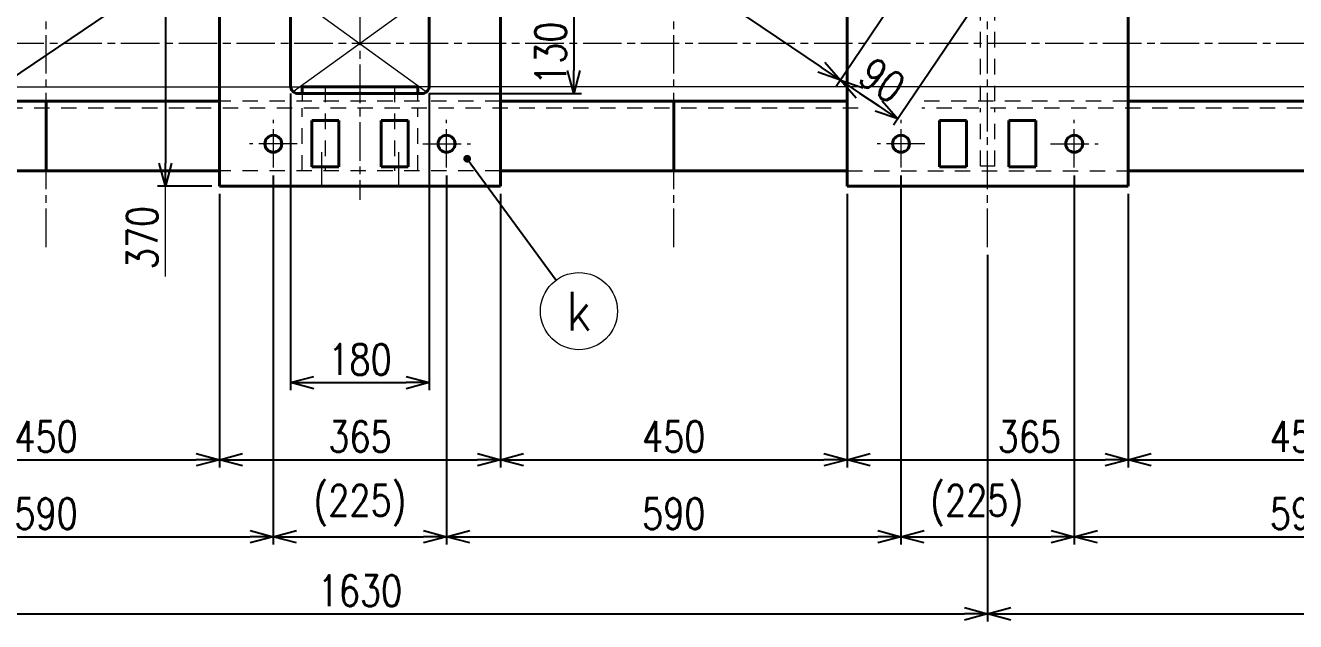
# Model space of a CAD drawing. Header units: millimetres. Extents: x 0 to 8410, y 0 to 5940.
# Drawn here: x 3016 to 4665, y 2283 to 3056 of the extents above; entities that cross this region are included whole.
import ezdxf
from ezdxf.enums import TextEntityAlignment as Align

# ---------------------------------------------------------------- set-up
doc = ezdxf.new("R2010")
doc.units = ezdxf.units.MM
doc.header["$LTSCALE"] = 10
doc.linetypes.add('GEN7A', pattern=[7.5, 5, -0.75, 1, -0.75])
doc.linetypes.add('HIDDEN2', pattern=[3.5, 2, -1.5])
doc.layers.get('0').update_dxf_attribs({"lineweight": 20})
doc.layers.get('DEFPOINTS').update_dxf_attribs({"color": 253})
for name, color, linetype, lineweight in [('2', 5, 'Continuous', 40), ('3A', 6, 'HIDDEN2', 20), ('4', 3, 'Continuous', 13), ('5', 3, 'Continuous', 13), ('7A', 4, 'GEN7A', 13)]:
    doc.layers.add(name, color=color, linetype=linetype, lineweight=lineweight)
doc.styles.get("Standard").update_dxf_attribs({"font": 'romans.shx', "width": 0.8, "bigfont": 'extfont2.shx'})
doc.dimstyles.new('GEN-ISO$0', dxfattribs={"dimscale": 10, "dimtxt": 4, "dimasz": 3, "dimexe": 1, "dimexo": 1, "dimgap": 1, "dimtad": 3, "dimrnd": 0.01, "dimdsep": 46, "dimtxsty": 'Standard', "dimblk": 'OPEN30', "dimcen": 0, "dimclrt": 7, "dimazin": 2, "dimtp": 0.1, "dimtm": 0.1, "dimtfac": 0.6, "dimtmove": 2, "dimatfit": 3, "dimldrblk": 'OPEN30', "dimfxl": 1, "dimarcsym": 0})
doc.dimstyles.new('GEN-ISO$7', dxfattribs={"dimscale": 10, "dimtxt": 4, "dimasz": 3, "dimexe": 1, "dimexo": 1, "dimgap": 1, "dimtad": 3, "dimrnd": 0.01, "dimdsep": 46, "dimtxsty": 'Standard', "dimblk": 'OPEN30', "dimcen": 0, "dimclrt": 7, "dimazin": 2, "dimtp": 0.1, "dimtm": 0.1, "dimtfac": 0.6, "dimtmove": 2, "dimatfit": 3, "dimldrblk": 'OPEN30', "dimfxl": 1, "dimarcsym": 0})

# ---------------------------------------------------------------- blocks, each defined once
blk = doc.blocks.new('_Open30')
at = {"color": 0, "linetype": 'ByBlock', "lineweight": -2}
for p, q in [((-1, 0.268), (0, 0)), ((0, 0), (-1, -0.268)), ((0, 0), (-1, 0))]:
    blk.add_line(p, q, dxfattribs=at)
blk = doc.blocks.new('*D74')
at = {"layer": '5', "color": 0, "lineweight": -2, "transparency": 16777216}
for p, q in [((2635.5, 2758.8), (2635.5, 2283)), ((4265.5, 2758.8), (4265.5, 2283)), ((2665.5, 2293), (4235.5, 2293))]:
    blk.add_line(p, q, dxfattribs=at)
at = {"layer": 'DEFPOINTS', "color": 0, "transparency": 16777216}
for p in [(2635.5, 2768.8), (4265.5, 2768.8), (4265.5, 2293)]:
    blk.add_point(p, dxfattribs=at)
at = {"layer": '5', "color": 0, "lineweight": -2, "transparency": 16777216, "xscale": 30, "yscale": 30, "zscale": 30, "rotation": 180}
blk.add_blockref('_Open30', (2635.5, 2293), dxfattribs=at)
at = {"layer": '5', "color": 0, "lineweight": -2, "transparency": 16777216, "xscale": 30, "yscale": 30, "zscale": 30}
blk.add_blockref('_Open30', (4265.5, 2293), dxfattribs=at)
at = {"layer": '5', "color": 7, "transparency": 16777216, "insert": (3450.5, 2323), "char_height": 40, "attachment_point": 5}
blk.add_mtext('1630', dxfattribs=at)
blk = doc.blocks.new('*D75')
at = {"layer": '5', "color": 0, "lineweight": -2, "transparency": 16777216}
for p, q in [((5978, 2857.9), (5978, 2283)), ((4265.5, 2758.8), (4265.5, 2283)), ((4295.5, 2293), (5948, 2293))]:
    blk.add_line(p, q, dxfattribs=at)
at = {"layer": 'DEFPOINTS', "color": 0, "transparency": 16777216}
for p in [(5978, 2867.9), (4265.5, 2768.8), (5978, 2293)]:
    blk.add_point(p, dxfattribs=at)
at = {"layer": '5', "color": 0, "lineweight": -2, "transparency": 16777216, "xscale": 30, "yscale": 30, "zscale": 30, "rotation": 180}
blk.add_blockref('_Open30', (4265.5, 2293), dxfattribs=at)
at = {"layer": '5', "color": 0, "lineweight": -2, "transparency": 16777216, "xscale": 30, "yscale": 30, "zscale": 30}
blk.add_blockref('_Open30', (5978, 2293), dxfattribs=at)
at = {"layer": '5', "color": 7, "transparency": 16777216, "insert": (5121.8, 2323), "char_height": 40, "attachment_point": 5}
blk.add_mtext('1712.5', dxfattribs=at)
blk = doc.blocks.new('*D79')
at = {"layer": '5', "color": 0, "lineweight": -2, "transparency": 16777216}
for p, q in [((4378, 2861.9), (4378, 2383)), ((4968, 2861.9), (4968, 2383)), ((4408, 2393), (4938, 2393))]:
    blk.add_line(p, q, dxfattribs=at)
at = {"layer": 'DEFPOINTS', "color": 0, "transparency": 16777216}
for p in [(4378, 2871.9), (4968, 2871.9), (4968, 2393)]:
    blk.add_point(p, dxfattribs=at)
at = {"layer": '5', "color": 0, "lineweight": -2, "transparency": 16777216, "xscale": 30, "yscale": 30, "zscale": 30, "rotation": 180}
blk.add_blockref('_Open30', (4378, 2393), dxfattribs=at)
at = {"layer": '5', "color": 0, "lineweight": -2, "transparency": 16777216, "xscale": 30, "yscale": 30, "zscale": 30}
blk.add_blockref('_Open30', (4968, 2393), dxfattribs=at)
at = {"layer": '5', "color": 7, "transparency": 16777216, "insert": (4673, 2423), "char_height": 40, "attachment_point": 5}
blk.add_mtext('590', dxfattribs=at)
blk = doc.blocks.new('*D80')
at = {"layer": '5', "color": 0, "lineweight": -2, "transparency": 16777216}
for p, q in [((3563, 2861.9), (3563, 2383)), ((4153, 2861.9), (4153, 2383)), ((3593, 2393), (4123, 2393))]:
    blk.add_line(p, q, dxfattribs=at)
at = {"layer": 'DEFPOINTS', "color": 0, "transparency": 16777216}
for p in [(3563, 2871.9), (4153, 2871.9), (4153, 2393)]:
    blk.add_point(p, dxfattribs=at)
at = {"layer": '5', "color": 0, "lineweight": -2, "transparency": 16777216, "xscale": 30, "yscale": 30, "zscale": 30, "rotation": 180}
blk.add_blockref('_Open30', (3563, 2393), dxfattribs=at)
at = {"layer": '5', "color": 0, "lineweight": -2, "transparency": 16777216, "xscale": 30, "yscale": 30, "zscale": 30}
blk.add_blockref('_Open30', (4153, 2393), dxfattribs=at)
at = {"layer": '5', "color": 7, "transparency": 16777216, "insert": (3858, 2423), "char_height": 40, "attachment_point": 5}
blk.add_mtext('590', dxfattribs=at)
blk = doc.blocks.new('*D81')
at = {"layer": '5', "color": 0, "lineweight": -2, "transparency": 16777216}
for p, q in [((2748, 2861.9), (2748, 2383)), ((3338, 2861.9), (3338, 2383)), ((2778, 2393), (3308, 2393))]:
    blk.add_line(p, q, dxfattribs=at)
at = {"layer": 'DEFPOINTS', "color": 0, "transparency": 16777216}
for p in [(2748, 2871.9), (3338, 2871.9), (3338, 2393)]:
    blk.add_point(p, dxfattribs=at)
at = {"layer": '5', "color": 0, "lineweight": -2, "transparency": 16777216, "xscale": 30, "yscale": 30, "zscale": 30, "rotation": 180}
blk.add_blockref('_Open30', (2748, 2393), dxfattribs=at)
at = {"layer": '5', "color": 0, "lineweight": -2, "transparency": 16777216, "xscale": 30, "yscale": 30, "zscale": 30}
blk.add_blockref('_Open30', (3338, 2393), dxfattribs=at)
at = {"layer": '5', "color": 7, "transparency": 16777216, "insert": (3043, 2423), "char_height": 40, "attachment_point": 5}
blk.add_mtext('590', dxfattribs=at)
blk = doc.blocks.new('*D86')
at = {"layer": '5', "color": 0, "lineweight": -2, "transparency": 16777216}
for p, q in [((3338, 2861.9), (3338, 2383)), ((3563, 2861.9), (3563, 2383)), ((3368, 2393), (3533, 2393))]:
    blk.add_line(p, q, dxfattribs=at)
at = {"layer": 'DEFPOINTS', "color": 0, "transparency": 16777216}
for p in [(3338, 2871.9), (3563, 2871.9), (3563, 2393)]:
    blk.add_point(p, dxfattribs=at)
at = {"layer": '5', "color": 0, "lineweight": -2, "transparency": 16777216, "xscale": 30, "yscale": 30, "zscale": 30, "rotation": 180}
blk.add_blockref('_Open30', (3338, 2393), dxfattribs=at)
at = {"layer": '5', "color": 0, "lineweight": -2, "transparency": 16777216, "xscale": 30, "yscale": 30, "zscale": 30}
blk.add_blockref('_Open30', (3563, 2393), dxfattribs=at)
at = {"layer": '5', "color": 7, "transparency": 16777216, "insert": (3450.5, 2433.5), "char_height": 40, "attachment_point": 5}
blk.add_mtext('(225)', dxfattribs=at)
blk = doc.blocks.new('*D87')
at = {"layer": '5', "color": 0, "lineweight": -2, "transparency": 16777216}
for p, q in [((4153, 2861.9), (4153, 2383)), ((4378, 2861.9), (4378, 2383)), ((4183, 2393), (4348, 2393))]:
    blk.add_line(p, q, dxfattribs=at)
at = {"layer": 'DEFPOINTS', "color": 0, "transparency": 16777216}
for p in [(4153, 2871.9), (4378, 2871.9), (4378, 2393)]:
    blk.add_point(p, dxfattribs=at)
at = {"layer": '5', "color": 0, "lineweight": -2, "transparency": 16777216, "xscale": 30, "yscale": 30, "zscale": 30, "rotation": 180}
blk.add_blockref('_Open30', (4153, 2393), dxfattribs=at)
at = {"layer": '5', "color": 0, "lineweight": -2, "transparency": 16777216, "xscale": 30, "yscale": 30, "zscale": 30}
blk.add_blockref('_Open30', (4378, 2393), dxfattribs=at)
at = {"layer": '5', "color": 7, "transparency": 16777216, "insert": (4251.4, 2433.5), "char_height": 40, "attachment_point": 5}
blk.add_mtext('(225)', dxfattribs=at)
blk = doc.blocks.new('*D93')
at = {"layer": '5', "color": 0, "lineweight": -2, "transparency": 16777216}
for p, q in [((4083, 2837.9), (4083, 2483)), ((4448, 2837.9), (4448, 2483)), ((4113, 2493), (4418, 2493))]:
    blk.add_line(p, q, dxfattribs=at)
at = {"layer": 'DEFPOINTS', "color": 0, "transparency": 16777216}
for p in [(4083, 2847.9), (4448, 2847.9), (4448, 2493)]:
    blk.add_point(p, dxfattribs=at)
at = {"layer": '5', "color": 0, "lineweight": -2, "transparency": 16777216, "xscale": 30, "yscale": 30, "zscale": 30, "rotation": 180}
blk.add_blockref('_Open30', (4083, 2493), dxfattribs=at)
at = {"layer": '5', "color": 0, "lineweight": -2, "transparency": 16777216, "xscale": 30, "yscale": 30, "zscale": 30}
blk.add_blockref('_Open30', (4448, 2493), dxfattribs=at)
at = {"layer": '5', "color": 7, "transparency": 16777216, "insert": (4319.7, 2523), "char_height": 40, "attachment_point": 5}
blk.add_mtext('365', dxfattribs=at)
blk = doc.blocks.new('*D94')
at = {"layer": '5', "color": 0, "lineweight": -2, "transparency": 16777216}
for p, q in [((4448, 2837.9), (4448, 2483)), ((4898, 2837.9), (4898, 2483)), ((4478, 2493), (4868, 2493))]:
    blk.add_line(p, q, dxfattribs=at)
at = {"layer": 'DEFPOINTS', "color": 0, "transparency": 16777216}
for p in [(4448, 2847.9), (4898, 2847.9), (4898, 2493)]:
    blk.add_point(p, dxfattribs=at)
at = {"layer": '5', "color": 0, "lineweight": -2, "transparency": 16777216, "xscale": 30, "yscale": 30, "zscale": 30, "rotation": 180}
blk.add_blockref('_Open30', (4448, 2493), dxfattribs=at)
at = {"layer": '5', "color": 0, "lineweight": -2, "transparency": 16777216, "xscale": 30, "yscale": 30, "zscale": 30}
blk.add_blockref('_Open30', (4898, 2493), dxfattribs=at)
at = {"layer": '5', "color": 7, "transparency": 16777216, "insert": (4673, 2523), "char_height": 40, "attachment_point": 5}
blk.add_mtext('450', dxfattribs=at)
blk = doc.blocks.new('*D95')
at = {"layer": '5', "color": 0, "lineweight": -2, "transparency": 16777216}
for p, q in [((3268, 2837.9), (3268, 2483)), ((3633, 2837.9), (3633, 2483)), ((3298, 2493), (3603, 2493))]:
    blk.add_line(p, q, dxfattribs=at)
at = {"layer": 'DEFPOINTS', "color": 0, "transparency": 16777216}
for p in [(3268, 2847.9), (3633, 2847.9), (3633, 2493)]:
    blk.add_point(p, dxfattribs=at)
at = {"layer": '5', "color": 0, "lineweight": -2, "transparency": 16777216, "xscale": 30, "yscale": 30, "zscale": 30, "rotation": 180}
blk.add_blockref('_Open30', (3268, 2493), dxfattribs=at)
at = {"layer": '5', "color": 0, "lineweight": -2, "transparency": 16777216, "xscale": 30, "yscale": 30, "zscale": 30}
blk.add_blockref('_Open30', (3633, 2493), dxfattribs=at)
at = {"layer": '5', "color": 7, "transparency": 16777216, "insert": (3450.5, 2523), "char_height": 40, "attachment_point": 5}
blk.add_mtext('365', dxfattribs=at)
blk = doc.blocks.new('*D96')
at = {"layer": '5', "color": 0, "lineweight": -2, "transparency": 16777216}
for p, q in [((3633, 2837.9), (3633, 2483)), ((4083, 2837.9), (4083, 2483)), ((3663, 2493), (4053, 2493))]:
    blk.add_line(p, q, dxfattribs=at)
at = {"layer": 'DEFPOINTS', "color": 0, "transparency": 16777216}
for p in [(3633, 2847.9), (4083, 2847.9), (4083, 2493)]:
    blk.add_point(p, dxfattribs=at)
at = {"layer": '5', "color": 0, "lineweight": -2, "transparency": 16777216, "xscale": 30, "yscale": 30, "zscale": 30, "rotation": 180}
blk.add_blockref('_Open30', (3633, 2493), dxfattribs=at)
at = {"layer": '5', "color": 0, "lineweight": -2, "transparency": 16777216, "xscale": 30, "yscale": 30, "zscale": 30}
blk.add_blockref('_Open30', (4083, 2493), dxfattribs=at)
at = {"layer": '5', "color": 7, "transparency": 16777216, "insert": (3858, 2523), "char_height": 40, "attachment_point": 5}
blk.add_mtext('450', dxfattribs=at)
blk = doc.blocks.new('*D98')
at = {"layer": '5', "color": 0, "lineweight": -2, "transparency": 16777216}
for p, q in [((2818, 2837.9), (2818, 2483)), ((3268, 2837.9), (3268, 2483)), ((2848, 2493), (3238, 2493))]:
    blk.add_line(p, q, dxfattribs=at)
at = {"layer": 'DEFPOINTS', "color": 0, "transparency": 16777216}
for p in [(2818, 2847.9), (3268, 2847.9), (3268, 2493)]:
    blk.add_point(p, dxfattribs=at)
at = {"layer": '5', "color": 0, "lineweight": -2, "transparency": 16777216, "xscale": 30, "yscale": 30, "zscale": 30, "rotation": 180}
blk.add_blockref('_Open30', (2818, 2493), dxfattribs=at)
at = {"layer": '5', "color": 0, "lineweight": -2, "transparency": 16777216, "xscale": 30, "yscale": 30, "zscale": 30}
blk.add_blockref('_Open30', (3268, 2493), dxfattribs=at)
at = {"layer": '5', "color": 7, "transparency": 16777216, "insert": (3043, 2523), "char_height": 40, "attachment_point": 5}
blk.add_mtext('450', dxfattribs=at)
blk = doc.blocks.new('*D112')
at = {"layer": '5', "color": 0, "lineweight": -2, "transparency": 16777216}
for p, q in [((3477.8, 3585.3), (3380.8, 3441.5)), ((3411.2, 3433), (4049.5, 3002.3)), ((4165.8, 3121), (4068.8, 2977.2))]:
    blk.add_line(p, q, dxfattribs=at)
at = {"layer": 'DEFPOINTS', "color": 0, "transparency": 16777216}
for p in [(3483.4, 3593.5), (4171.4, 3129.3), (4074.4, 2985.5)]:
    blk.add_point(p, dxfattribs=at)
at = {"layer": '5', "color": 0, "lineweight": -2, "transparency": 16777216, "xscale": 30, "yscale": 30, "zscale": 30}
for p, rotation in [((3386.4, 3449.8), 145.9866875000882), ((4074.4, 2985.5), 325.9866875000882)]:
    blk.add_blockref('_Open30', p, dxfattribs=dict(at, rotation=rotation))
at = {"layer": '5', "color": 7, "transparency": 16777216, "insert": (3747.1, 3242.5), "char_height": 40, "attachment_point": 5, "rotation": 325.9867}
blk.add_mtext('830', dxfattribs=at)
blk = doc.blocks.new('*D113')
at = {"layer": '5', "color": 0, "lineweight": -2, "transparency": 16777216}
for p, q in [((4165.8, 3121), (4068.8, 2977.2)), ((4259.9, 3099.6), (4143.4, 2926.9)), ((4099.2, 2968.7), (4124.1, 2952))]:
    blk.add_line(p, q, dxfattribs=at)
at = {"layer": 'DEFPOINTS', "color": 0, "transparency": 16777216}
for p in [(4171.4, 3129.3), (4265.5, 3107.9), (4149, 2935.2)]:
    blk.add_point(p, dxfattribs=at)
at = {"layer": '5', "color": 0, "lineweight": -2, "transparency": 16777216, "xscale": 30, "yscale": 30, "zscale": 30}
for p, rotation in [((4074.4, 2985.5), 145.9866875000882), ((4149, 2935.2), 325.9866875000882)]:
    blk.add_blockref('_Open30', p, dxfattribs=dict(at, rotation=rotation))
at = {"layer": '5', "color": 7, "transparency": 16777216, "insert": (4128.4, 2985.2), "char_height": 40, "attachment_point": 5, "rotation": 325.9867}
blk.add_mtext('90', dxfattribs=at)
blk = doc.blocks.new('*D116')
at = {"layer": '5', "color": 0, "lineweight": -2, "transparency": 16777216}
for p, q in [((4216.1, 4120.3), (4365.8, 3898.4)), ((2934.5, 2944.5), (4335.4, 3889.9)), ((2765.5, 3141.4), (2915.2, 2919.5))]:
    blk.add_line(p, q, dxfattribs=at)
at = {"layer": 'DEFPOINTS', "color": 0, "transparency": 16777216}
for p in [(4210.5, 4128.6), (4360.2, 3906.7), (2759.9, 3149.6)]:
    blk.add_point(p, dxfattribs=at)
at = {"layer": '5', "color": 0, "lineweight": -2, "transparency": 16777216, "xscale": 30, "yscale": 30, "zscale": 30}
for p, rotation in [((4360.2, 3906.7), 34.01331249991143), ((2909.7, 2927.8), 214.0133124999115)]:
    blk.add_blockref('_Open30', p, dxfattribs=dict(at, rotation=rotation))
at = {"layer": '5', "color": 7, "transparency": 16777216, "insert": (3579.5, 3416), "char_height": 40, "attachment_point": 5, "rotation": 34.0133}
blk.add_mtext('1750', dxfattribs=at)
blk = doc.blocks.new('*D28')
at = {"layer": '5', "color": 0, "lineweight": -2, "transparency": 16777216}
for p, q in [((3360.5, 2967.9), (3360.5, 2583)), ((3540.5, 2967.9), (3540.5, 2583)), ((3390.5, 2593), (3510.5, 2593))]:
    blk.add_line(p, q, dxfattribs=at)
at = {"layer": 'DEFPOINTS', "color": 0, "transparency": 16777216}
for p in [(3360.5, 2977.9), (3540.5, 2977.9), (3540.5, 2593)]:
    blk.add_point(p, dxfattribs=at)
at = {"layer": '5', "color": 0, "lineweight": -2, "transparency": 16777216, "xscale": 30, "yscale": 30, "zscale": 30, "rotation": 180}
blk.add_blockref('_Open30', (3360.5, 2593), dxfattribs=at)
at = {"layer": '5', "color": 0, "lineweight": -2, "transparency": 16777216, "xscale": 30, "yscale": 30, "zscale": 30}
blk.add_blockref('_Open30', (3540.5, 2593), dxfattribs=at)
at = {"layer": '5', "color": 7, "transparency": 16777216, "insert": (3450.5, 2623), "char_height": 40, "attachment_point": 5}
blk.add_mtext('180', dxfattribs=at)
blk = doc.blocks.new('*D29')
at = {"layer": '5', "color": 0, "lineweight": -2, "transparency": 16777216}
for p, q in [((3540.5, 3097.9), (3738.1, 3097.9)), ((3728.1, 3067.9), (3728.1, 2997.9)), ((3540.5, 2967.9), (3738.1, 2967.9))]:
    blk.add_line(p, q, dxfattribs=at)
at = {"layer": 'DEFPOINTS', "color": 0, "transparency": 16777216}
for p in [(3530.5, 3097.9), (3530.5, 2967.9), (3728.1, 2967.9)]:
    blk.add_point(p, dxfattribs=at)
at = {"layer": '5', "color": 0, "lineweight": -2, "transparency": 16777216, "xscale": 30, "yscale": 30, "zscale": 30}
for p, rotation in [((3728.1, 3097.9), 90), ((3728.1, 2967.9), 270)]:
    blk.add_blockref('_Open30', p, dxfattribs=dict(at, rotation=rotation))
at = {"layer": '5', "color": 7, "transparency": 16777216, "insert": (3698.1, 3020.3), "char_height": 40, "attachment_point": 5, "rotation": 90}
blk.add_mtext('130', dxfattribs=at)
blk = doc.blocks.new('*D30')
at = {"layer": '5', "color": 0, "lineweight": -2, "transparency": 16777216}
for p, q in [((3258, 3217.9), (3187.8, 3217.9)), ((3197.8, 3187.9), (3197.8, 2877.9)), ((3258, 2847.9), (3187.8, 2847.9))]:
    blk.add_line(p, q, dxfattribs=at)
at = {"layer": 'DEFPOINTS', "color": 0, "transparency": 16777216}
for p in [(3268, 3217.9), (3197.8, 2847.9), (3268, 2847.9)]:
    blk.add_point(p, dxfattribs=at)
at = {"layer": '5', "color": 0, "lineweight": -2, "transparency": 16777216, "xscale": 30, "yscale": 30, "zscale": 30}
for p, rotation in [((3197.8, 3217.9), 90), ((3197.8, 2847.9), 270)]:
    blk.add_blockref('_Open30', p, dxfattribs=dict(at, rotation=rotation))
at = {"layer": '5', "color": 7, "transparency": 16777216, "insert": (3167.8, 2781.2), "char_height": 40, "attachment_point": 5, "rotation": 90}
blk.add_mtext('370', dxfattribs=at)
blk = doc.blocks.new('GENBALLOON1')
blk.add_circle((0, 0), 5)
blk.add_attdef('REF_NO', text='', height=3.5).set_placement((0, 0), align=Align.MIDDLE)
at = {"flags": 1}
blk.add_attdef('GEN_PARENT', text='', height=2.5, dxfattribs=at).set_placement((0, 0), align=Align.MIDDLE)
at = {"color": 7, "flags": 1}
for tag, p in [('5GENINF', (6.43, 0.96)), ('6GENINF', (6.43, 0.63)), ('7GENINF', (6.43, 0.3)), ('8GENINF', (6.43, -0.04)), ('9GENINF', (6.43, -0.37)), ('10GENINF', (6.43, -0.7)), ('11GENINF', (6.43, -1)), ('12GENINF', (6.43, -1.34)), ('13GENINF', (6.43, -1.67)), ('3GENINF', (6.43, -2.34)), ('4GENINF', (6.43, -2.67)), ('14GENINF', (6.43, -2)), ('15GENINF', (6.43, -3)), ('16GENINF', (6.43, -3.34)), ('20GENINF', (6.43, -4.7)), ('21GENINF', (6.43, -5.04)), ('17GENINF', (6.43, -3.7)), ('18GENINF', (6.43, -4.04)), ('19GENINF', (6.43, -4.37)), ('22GENINF', (6.43, -5.37))]:
    blk.add_attdef(tag, p, '', height=0.2, dxfattribs=at)

msp = doc.modelspace()

# ---------------------------------------------------------------- linework, layer by layer
at = {"layer": '2'}
for p, q in [((3268.0324, 2847.9217), (3268.0324, 3217.9217)), ((3633.0324, 2847.9217), (3633.0324, 3217.9217)), ((4083.0324, 2847.9217), (4083.0324, 3217.9217)), ((4448.0324, 2847.9217), (4448.0324, 3217.9217)), ((3360.5324, 3087.9217), (3360.5324, 2977.9217)), ((3540.5324, 3087.9217), (3540.5324, 2977.9217)), ((3525.5324, 2976.9217), (3375.5324, 2976.9217)), ((3375.5324, 2967.9217), (3375.5324, 2976.9217)), ((3525.5324, 2967.9217), (3525.5324, 2976.9217)), ((3268.0324, 2957.9217), (2818.0324, 2957.9217)), ((3043.0324, 2957.9217), (3043.0324, 2867.9217)), ((3530.5324, 2967.9217), (3370.5324, 2967.9217)), ((4083.0324, 2957.9217), (3633.0324, 2957.9217)), ((3858.0324, 2957.9217), (3858.0324, 2867.9217)), ((4898.0324, 2957.9217), (4448.0324, 2957.9217)), ((3423.0324, 2932.9217), (3388.0324, 2932.9217)), ((3388.0324, 2872.9217), (3388.0324, 2932.9217)), ((3423.0324, 2872.9217), (3423.0324, 2932.9217)), ((3478.0324, 2932.9217), (3513.0324, 2932.9217)), ((3478.0324, 2872.9217), (3478.0324, 2932.9217)), ((3513.0324, 2872.9217), (3513.0324, 2932.9217)), ((4238.0324, 2932.9217), (4203.0324, 2932.9217)), ((4203.0324, 2872.9217), (4203.0324, 2932.9217)), ((4238.0324, 2872.9217), (4238.0324, 2932.9217)), ((4293.0324, 2932.9217), (4328.0324, 2932.9217)), ((4293.0324, 2872.9217), (4293.0324, 2932.9217)), ((4328.0324, 2872.9217), (4328.0324, 2932.9217)), ((3423.0324, 2872.9217), (3388.0324, 2872.9217)), ((3478.0324, 2872.9217), (3513.0324, 2872.9217)), ((4238.0324, 2872.9217), (4203.0324, 2872.9217)), ((4293.0324, 2872.9217), (4328.0324, 2872.9217)), ((3268.0324, 2867.9217), (2818.0324, 2867.9217)), ((4083.0324, 2867.9217), (3633.0324, 2867.9217)), ((4898.0324, 2867.9217), (4448.0324, 2867.9217)), ((3633.0324, 2847.9217), (3268.0324, 2847.9217)), ((4448.0324, 2847.9217), (4083.0324, 2847.9217))]:
    msp.add_line(p, q, dxfattribs=at)
for centre in [(3338.0324, 2902.9217), (3563.0324, 2902.9217), (4153.0324, 2902.9217), (4378.0324, 2902.9217)]:
    msp.add_circle(centre, 11, dxfattribs=at)
for centre, start, end in [((3370.5324, 2977.9217), 180, 270), ((3530.5324, 2977.9217), 270, 0)]:
    msp.add_arc(centre, 10, start, end, dxfattribs=at)
at = {"layer": '3A'}
for p, q in [((4256.0324, 2957.9217), (4256.0324, 3107.9217)), ((4275.0324, 2957.9217), (4275.0324, 3107.9217)), ((3405.5324, 2976.9217), (3405.5324, 2867.9217)), ((3495.5324, 2976.9217), (3495.5324, 2867.9217)), ((3633.0324, 2957.9217), (3268.0324, 2957.9217)), ((3375.5324, 2967.9217), (3375.5324, 2957.9217)), ((3525.5324, 2957.9217), (3525.5324, 2967.9217)), ((4448.0324, 2957.9217), (4180.2807, 2957.9217)), ((4097.4373, 2948.9217), (2554.5348, 2948.9217)), ((3375.5324, 2867.9217), (3375.5324, 2948.9217)), ((3525.5324, 2867.9217), (3525.5324, 2948.9217)), ((5969.0324, 2948.9217), (4180.2807, 2948.9217)), ((4256.0324, 2873.9217), (4256.0324, 2948.9217)), ((4275.0324, 2873.9217), (4275.0324, 2948.9217)), ((4275.0324, 2873.9217), (4256.0324, 2873.9217)), ((3633.0324, 2867.9217), (3268.0324, 2867.9217)), ((4083.0324, 2867.9217), (4448.0324, 2867.9217))]:
    msp.add_line(p, q, dxfattribs=at)
at = {"layer": '4'}
for p, q in [((3537.1125, 3095.4518), (3363.9523, 2970.3916)), ((3363.9523, 3095.4518), (3537.1125, 2970.3916))]:
    msp.add_line(p, q, dxfattribs=at)
at = {"layer": '5'}
for p, q in [((1488.0324, 2976.9217), (3375.5324, 2976.9217)), ((5413.0324, 2976.9217), (3525.5324, 2976.9217)), ((3197.7596, 2847.9217), (3197.7596, 2730.5918))]:
    msp.add_line(p, q, dxfattribs=at)
at = {"layer": '7A'}
for p, q in [((3043.0324, 2768.832), (3043.0324, 4547.7253)), ((3858.0324, 2768.832), (3858.0324, 4547.7253)), ((4265.5324, 2768.832), (4265.5324, 4547.7253)), ((3450.5324, 4505.7456), (3450.5324, 2830.225)), ((4990.155, 3032.9217), (913.3786, 3032.9217)), ((3338.0324, 2871.9217), (3338.0324, 2933.9217)), ((3563.0324, 2871.9217), (3563.0324, 2933.9217)), ((4153.0324, 2871.9217), (4153.0324, 2933.9217)), ((4378.0324, 2871.9217), (4378.0324, 2933.9217)), ((3369.0324, 2902.9217), (3307.0324, 2902.9217)), ((3532.0324, 2902.9217), (3594.0324, 2902.9217)), ((4184.0324, 2902.9217), (4122.0324, 2902.9217)), ((4347.0324, 2902.9217), (4409.0324, 2902.9217)), ((3400.5324, 2892.0469), (3400.5324, 2848.0469)), ((3500.5324, 2892.0469), (3500.5324, 2848.0469))]:
    msp.add_line(p, q, dxfattribs=at)

# ---------------------------------------------------------------- block references
at = {"layer": '5'}
ref = msp.add_blockref('GENBALLOON1', (3734.8778, 2685.738), dxfattribs=dict(at, xscale=10, yscale=10, zscale=10))
ref.add_attrib('REF_NO', 'k', dxfattribs={"color": 7, "height": 50, "width": 0.9}).set_placement((3734.8778, 2685.738), align=Align.MIDDLE_CENTER)

# ---------------------------------------------------------------- dimensions: what is measured, and where the dimension line sits
for base, p1, p2, angle, picture, middle in [((4360.2416, 3906.6891), (2759.9209, 3149.6406), (4210.5092, 4128.5652), 34.0133125, '*D116', (3596.3043, 3391.1486)), ((3197.7596, 2847.9217), (3268.0324, 3217.9217), (3268.0324, 2847.9217), 90, '*D30', (3197.7596, 2781.2163)), ((3728.0584, 2967.9217), (3530.5324, 3097.9217), (3530.5324, 2967.9217), 90, '*D29', (3728.0584, 3020.2769))]:
    dim = msp.add_linear_dim(base=base, p1=p1, p2=p2, angle=angle, dimstyle='GEN-ISO$0', override={"dimscale": 10, "dimtmove": 1}, dxfattribs=at)
    dim.commit()
    dim.dimension.update_dxf_attribs({"geometry": picture, "text_midpoint": middle, "dimtype": 160})
for base, p1, p2, picture, middle in [((4074.3603, 2985.5302), (3483.3589, 3593.5446), (4171.3522, 3129.2546), '*D112', (3747.1452, 3242.5424)), ((4148.962, 2935.1855), (4171.3522, 3129.2546), (4265.5324, 3107.9217), '*D113', (4128.4427, 2985.2251))]:
    dim = msp.add_linear_dim(base=base, p1=p1, p2=p2, angle=325.9866875, dimstyle='GEN-ISO$0', override={"dimscale": 10, "dimtmove": 1}, dxfattribs=at)
    dim.commit()
    dim.dimension.update_dxf_attribs({"geometry": picture, "text_midpoint": middle})
for base, p1, p2, picture, middle in [((3540.5324, 2592.9759), (3360.5324, 2977.9217), (3540.5324, 2977.9217), '*D28', (3450.5324, 2622.9759)), ((3338.0324, 2392.9759), (2748.0324, 2871.9217), (3338.0324, 2871.9217), '*D81', (3043.0324, 2422.9759)), ((4153.0324, 2392.9759), (3563.0324, 2871.9217), (4153.0324, 2871.9217), '*D80', (3858.0324, 2422.9759)), ((4968.0324, 2392.9759), (4378.0324, 2871.9217), (4968.0324, 2871.9217), '*D79', (4673.0324, 2422.9759)), ((5978.0324, 2292.9759), (4265.5324, 2768.832), (5978.0324, 2867.9217), '*D75', (5121.7824, 2322.9759)), ((3268.0324, 2492.9759), (2818.0324, 2847.9217), (3268.0324, 2847.9217), '*D98', (3043.0324, 2522.9759)), ((3633.0324, 2492.9759), (3268.0324, 2847.9217), (3633.0324, 2847.9217), '*D95', (3450.5324, 2522.9759)), ((4083.0324, 2492.9759), (3633.0324, 2847.9217), (4083.0324, 2847.9217), '*D96', (3858.0324, 2522.9759)), ((4898.0324, 2492.9759), (4448.0324, 2847.9217), (4898.0324, 2847.9217), '*D94', (4673.0324, 2522.9759)), ((4265.5324, 2292.9759), (2635.5324, 2768.832), (4265.5324, 2768.832), '*D74', (3450.5324, 2322.9759))]:
    dim = msp.add_linear_dim(base=base, p1=p1, p2=p2, dimstyle='GEN-ISO$0', override={"dimscale": 10, "dimtmove": 1}, dxfattribs=at)
    dim.commit()
    dim.dimension.update_dxf_attribs({"geometry": picture, "text_midpoint": middle})
dim = msp.add_linear_dim(base=(3563.0324, 2392.9759), p1=(3338.0324, 2871.9217), p2=(3563.0324, 2871.9217), text='(<>)', dimstyle='GEN-ISO$0', override={"dimscale": 10, "dimtmove": 1}, dxfattribs=at)
dim.commit()
dim.dimension.update_dxf_attribs({"geometry": '*D86', "text_midpoint": (3450.5324, 2433.4521)})
dim = msp.add_linear_dim(base=(4378.0324, 2392.9759), p1=(4153.0324, 2871.9217), p2=(4378.0324, 2871.9217), text='(<>)', dimstyle='GEN-ISO$0', override={"dimscale": 10, "dimtmove": 1}, dxfattribs=at)
dim.commit()
dim.dimension.update_dxf_attribs({"geometry": '*D87', "text_midpoint": (4251.3533, 2392.9759), "dimtype": 160})
dim = msp.add_linear_dim(base=(4448.0324, 2492.9759), p1=(4083.0324, 2847.9217), p2=(4448.0324, 2847.9217), dimstyle='GEN-ISO$0', override={"dimscale": 10, "dimtmove": 1}, dxfattribs=at)
dim.commit()
dim.dimension.update_dxf_attribs({"geometry": '*D93', "text_midpoint": (4319.6558, 2492.9759), "dimtype": 160})

# ---------------------------------------------------------------- leaders
msp.add_leader([(3589.7284, 2883.4733), (3705.2906, 2726.0443)], dimstyle='GEN-ISO$7', override={"dimasz": 4, "dimtad": 0, "dimldrblk": 'DotSmall'}, dxfattribs=at)

doc.saveas('drawing.dxf')
